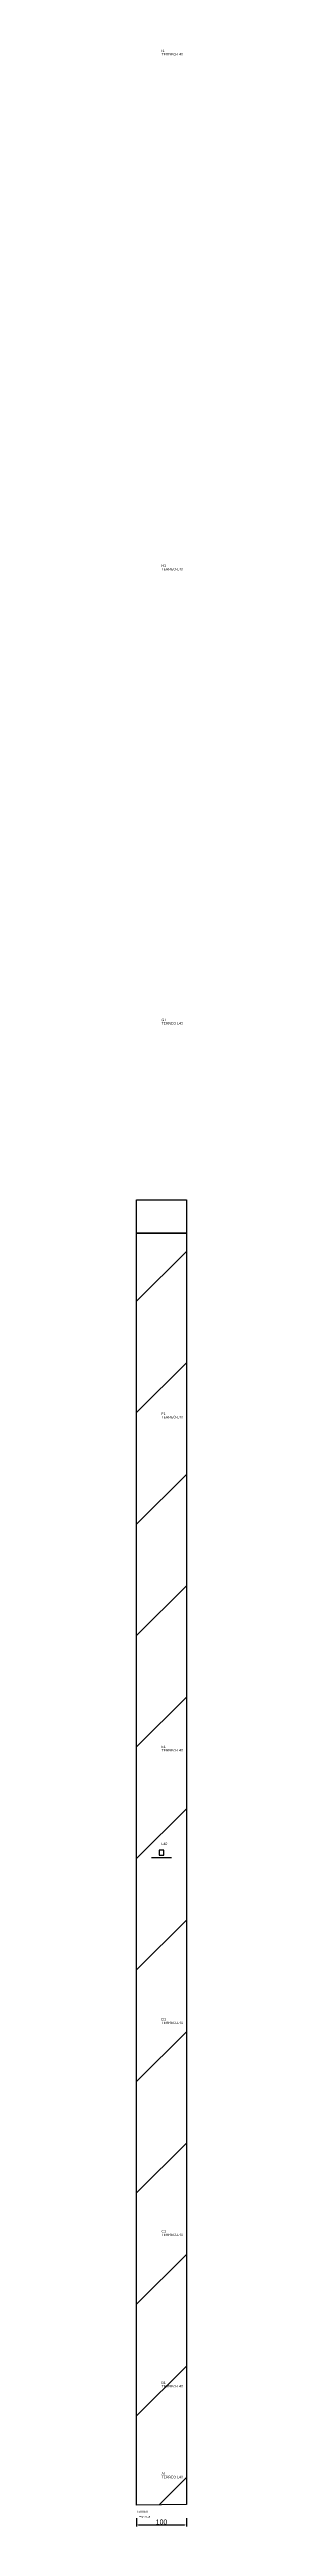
# Model space of a CAD drawing. Header units: metres. Extents: x 222 to 322, y -2470 to 24479.
# Drawn here: x 222 to 322, y -2470 to 2519 of the extents above; entities that cross this region are included whole.
import ezdxf

# ---------------------------------------------------------------- set-up
doc = ezdxf.new("R2010")
doc.units = ezdxf.units.M
for name, color, linetype in [('3', 3, 'CONTINUOUS'), ('AUX00', 7, 'CONTINUOUS'), ('COTA', 241, 'CONTINUOUS'), ('FOLHA', 255, 'CONTINUOUS'), ('Hachura', 251, 'CONTINUOUS'), ('NOMENCLATURA', 7, 'CONTINUOUS'), ('Nível', 160, 'CONTINUOUS'), ('Painéis', 200, 'CONTINUOUS'), ('Pilares', 5, 'CONTINUOUS'), ('SARR_2.2x7', 40, 'CONTINUOUS')]:
    doc.layers.add(name, color=color, linetype=linetype)
doc.styles.add('ARIAL', font='Arial.ttf')
doc.styles.add('STR_STANDARD', font='arial.ttf')
doc.dimstyles.new('EZ DXF', dxfattribs={"dimtxt": 10, "dimasz": 3.5, "dimexe": 3, "dimexo": 1.5, "dimgap": 1, "dimtad": 1, "dimdec": 1, "dimdsep": 46, "dimcen": 2.5, "dimazin": 3, "dimtfac": 1, "dimtmove": 0, "dimatfit": 3})

msp = doc.modelspace()

# ---------------------------------------------------------------- hatches: boundary and pattern name
at = {"layer": 'Hachura'}
h = msp.add_hatch(dxfattribs=at)
h.set_pattern_fill('ANSI31', scale=50)
h.paths.add_polyline_path([(222.2, -2427.38), (222.2, 201.5), (322.2, 201.5), (322.2, -2426.14)])
h = msp.add_hatch(dxfattribs=at)
h.set_pattern_fill('ANSI31', scale=50)
h.paths.add_polyline_path([(222.2, -2427.38), (222.2, 201.5), (322.2, 201.5), (322.2, -2426.14)])

# ---------------------------------------------------------------- linework, layer by layer
at = {"layer": '3'}
msp.add_lwpolyline([(222.2, 134.62), (322.2, 134.62)], close=True, dxfattribs=at)
msp.add_lwpolyline([(222.2, 134.62), (322.2, 134.62)], close=True, dxfattribs=at)
at = {"layer": 'Painéis', "color": 200}
for p, q in [((222.2, -2427.38), (222.2, 201.5)), ((222.2, 201.5), (322.2, 201.5)), ((222.2, -2427.38), (222.2, 201.5)), ((222.2, 201.5), (322.2, 201.5)), ((322.2, 201.5), (322.2, -2426.14)), ((322.2, 201.5), (322.2, -2426.14)), ((322.2, -2426.14), (222.2, -2427.38)), ((322.2, -2426.14), (222.2, -2427.38))]:
    msp.add_line(p, q, dxfattribs=at)
at = {"layer": 'Pilares'}
msp.add_lwpolyline([(267.2, -1117.94), (277.2, -1117.94), (277.2, -1107.94), (267.2, -1107.94)], close=True, dxfattribs=at)
msp.add_lwpolyline([(267.2, -1117.94), (277.2, -1117.94), (277.2, -1107.94), (267.2, -1107.94)], close=True, dxfattribs=at)
at = {"layer": 'SARR_2.2x7'}
msp.add_line((252.2, -1122.94), (292.2, -1122.94), dxfattribs=at)
msp.add_line((252.2, -1122.94), (292.2, -1122.94), dxfattribs=at)

# ---------------------------------------------------------------- texts
at = {"layer": '3', "style": 'STR_STANDARD'}
for s, p in [('I1', (272.2, 2513.62)), ('I1', (272.2, 2513.62)), ('H1', (272.2, 1476.62)), ('H1', (272.2, 1476.62)), ('G1', (272.2, 561.62)), ('G1', (272.2, 561.62)), ('F1', (272.2, -231.38)), ('F1', (272.2, -231.38)), ('E1', (272.2, -902.38)), ('E1', (272.2, -902.38)), ('D1', (272.2, -1451.38)), ('D1', (272.2, -1451.38)), ('C1', (272.2, -1878.38)), ('C1', (272.2, -1878.38)), ('B1', (272.2, -2183.38)), ('B1', (272.2, -2183.38)), ('A1', (272.2, -2366.38)), ('A1', (272.2, -2366.38))]:
    msp.add_text(s, height=5, dxfattribs=at).set_placement(p)
at = {"layer": 'AUX00', "style": 'STR_STANDARD'}
for p in [(272.2, 2506.62), (272.2, 2506.62), (272.2, 1469.62), (272.2, 1469.62), (272.2, 554.62), (272.2, 554.62), (272.2, -238.38), (272.2, -238.38), (272.2, -909.38), (272.2, -909.38), (272.2, -1458.38), (272.2, -1458.38), (272.2, -1885.38), (272.2, -1885.38), (272.2, -2190.38), (272.2, -2190.38), (272.2, -2373.38), (272.2, -2373.38)]:
    msp.add_text('TERREO-L40', height=5, dxfattribs=at).set_placement(p)
at = {"layer": 'FOLHA'}
msp.add_text('FOLHA-L40', height=3, dxfattribs=at).set_placement((227.2, -2452.38))
msp.add_text('FOLHA-L40', height=3, dxfattribs=at).set_placement((227.2, -2452.38))
at = {"layer": 'NOMENCLATURA', "insert": (272.2, -1092.94), "char_height": 5, "attachment_point": 1, "style": 'ARIAL'}
msp.add_mtext('L40', dxfattribs=at)
msp.add_mtext('L40', dxfattribs=at)
at = {"layer": 'Nível'}
msp.add_text('TERREO', height=4, dxfattribs=at).set_placement((222.2, -2442.38))
msp.add_text('TERREO', height=4, dxfattribs=at).set_placement((222.2, -2442.38))

# ---------------------------------------------------------------- dimensions: what is measured, and where the dimension line sits
at = {"layer": 'COTA'}
msp.add_linear_dim(base=(222.2, -2467.38), p1=(222.2, -2452.38), p2=(322.2, -2452.38), dimstyle='EZ DXF', dxfattribs=at).render()
msp.add_linear_dim(base=(222.2, -2467.38), p1=(222.2, -2452.38), p2=(322.2, -2452.38), dimstyle='EZ DXF', dxfattribs=at).render()

doc.saveas('drawing.dxf')
